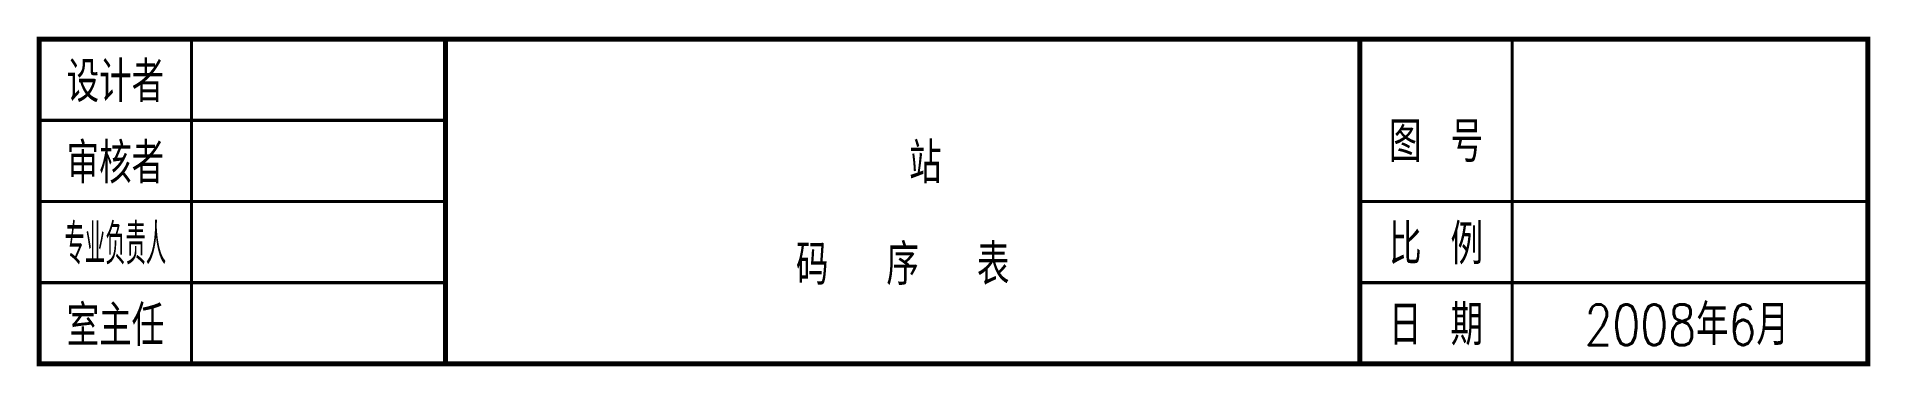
# Model space of a CAD drawing. Extents: x -180 to 0, y 0 to 32.
import ezdxf
from ezdxf.enums import TextEntityAlignment as Align

# ---------------------------------------------------------------- set-up
doc = ezdxf.new("R2010")
doc.units = 0
doc.header["$MEASUREMENT"] = 0
doc.layers.get('0').update_dxf_attribs({"linetype": 'CONTINUOUS'})
doc.styles.get("Standard").update_dxf_attribs({"font": 'txt.shx', "width": 0.7, "height": 2, "bigfont": 'hztxt.shx'})

msp = doc.modelspace()

# ---------------------------------------------------------------- linework, layer by layer
at = {"color": 0, "const_width": 0.5}
msp.add_lwpolyline([(-180, 0), (0, 0), (0, 32), (-180, 32)], close=True, dxfattribs=at)
at = {"color": 0}
for points in [[(-165, 32, 0.3, 0.3, 0), (-165, 0, 0.3, 0.3, 0)], [(-140, 32, 0.5, 0.5, 0), (-140, 0, 0.5, 0.5, 0)], [(-50, 32, 0.5, 0.5, 0), (-50, 0, 0.5, 0.5, 0)], [(-35, 32, 0.3, 0.3, 0), (-35, 0, 0.3, 0.3, 0)], [(-180, 24, 0.3, 0.3, 0), (-140, 24, 0.3, 0.3, 0)], [(-180, 16, 0.3, 0.3, 0), (-140, 16, 0.3, 0.3, 0)], [(-50, 16, 0.3, 0.3, 0), (0, 16, 0.3, 0.3, 0)], [(-180, 8, 0.3, 0.3, 0), (-140, 8, 0.3, 0.3, 0)], [(-50, 8, 0.3, 0.3, 0), (0, 8, 0.3, 0.3, 0)]]:
    msp.add_lwpolyline(points, format="xyseb", dxfattribs=at)

# ---------------------------------------------------------------- texts
for s, width, p in [('设计者', 0.8, (-172.5, 28)), ('图 号', 0.8, (-42.5, 22)), ('审核者', 0.8, (-172.5, 20)), ('站', 0.8, (-92.77, 20)), ('专业负责人', 0.5, (-172.5, 12)), ('比 例', 0.8, (-42.5, 12)), ('码  序  表', 0.8, (-95, 10)), ('室主任', 0.8, (-172.5, 4)), ('日 期', 0.8, (-42.5, 4)), ('2008年6月', 0.8, (-17.82, 4.06))]:
    msp.add_text(s, height=4, dxfattribs=dict(at, width=width)).set_placement(p, align=Align.MIDDLE)

doc.saveas('drawing.dxf')
